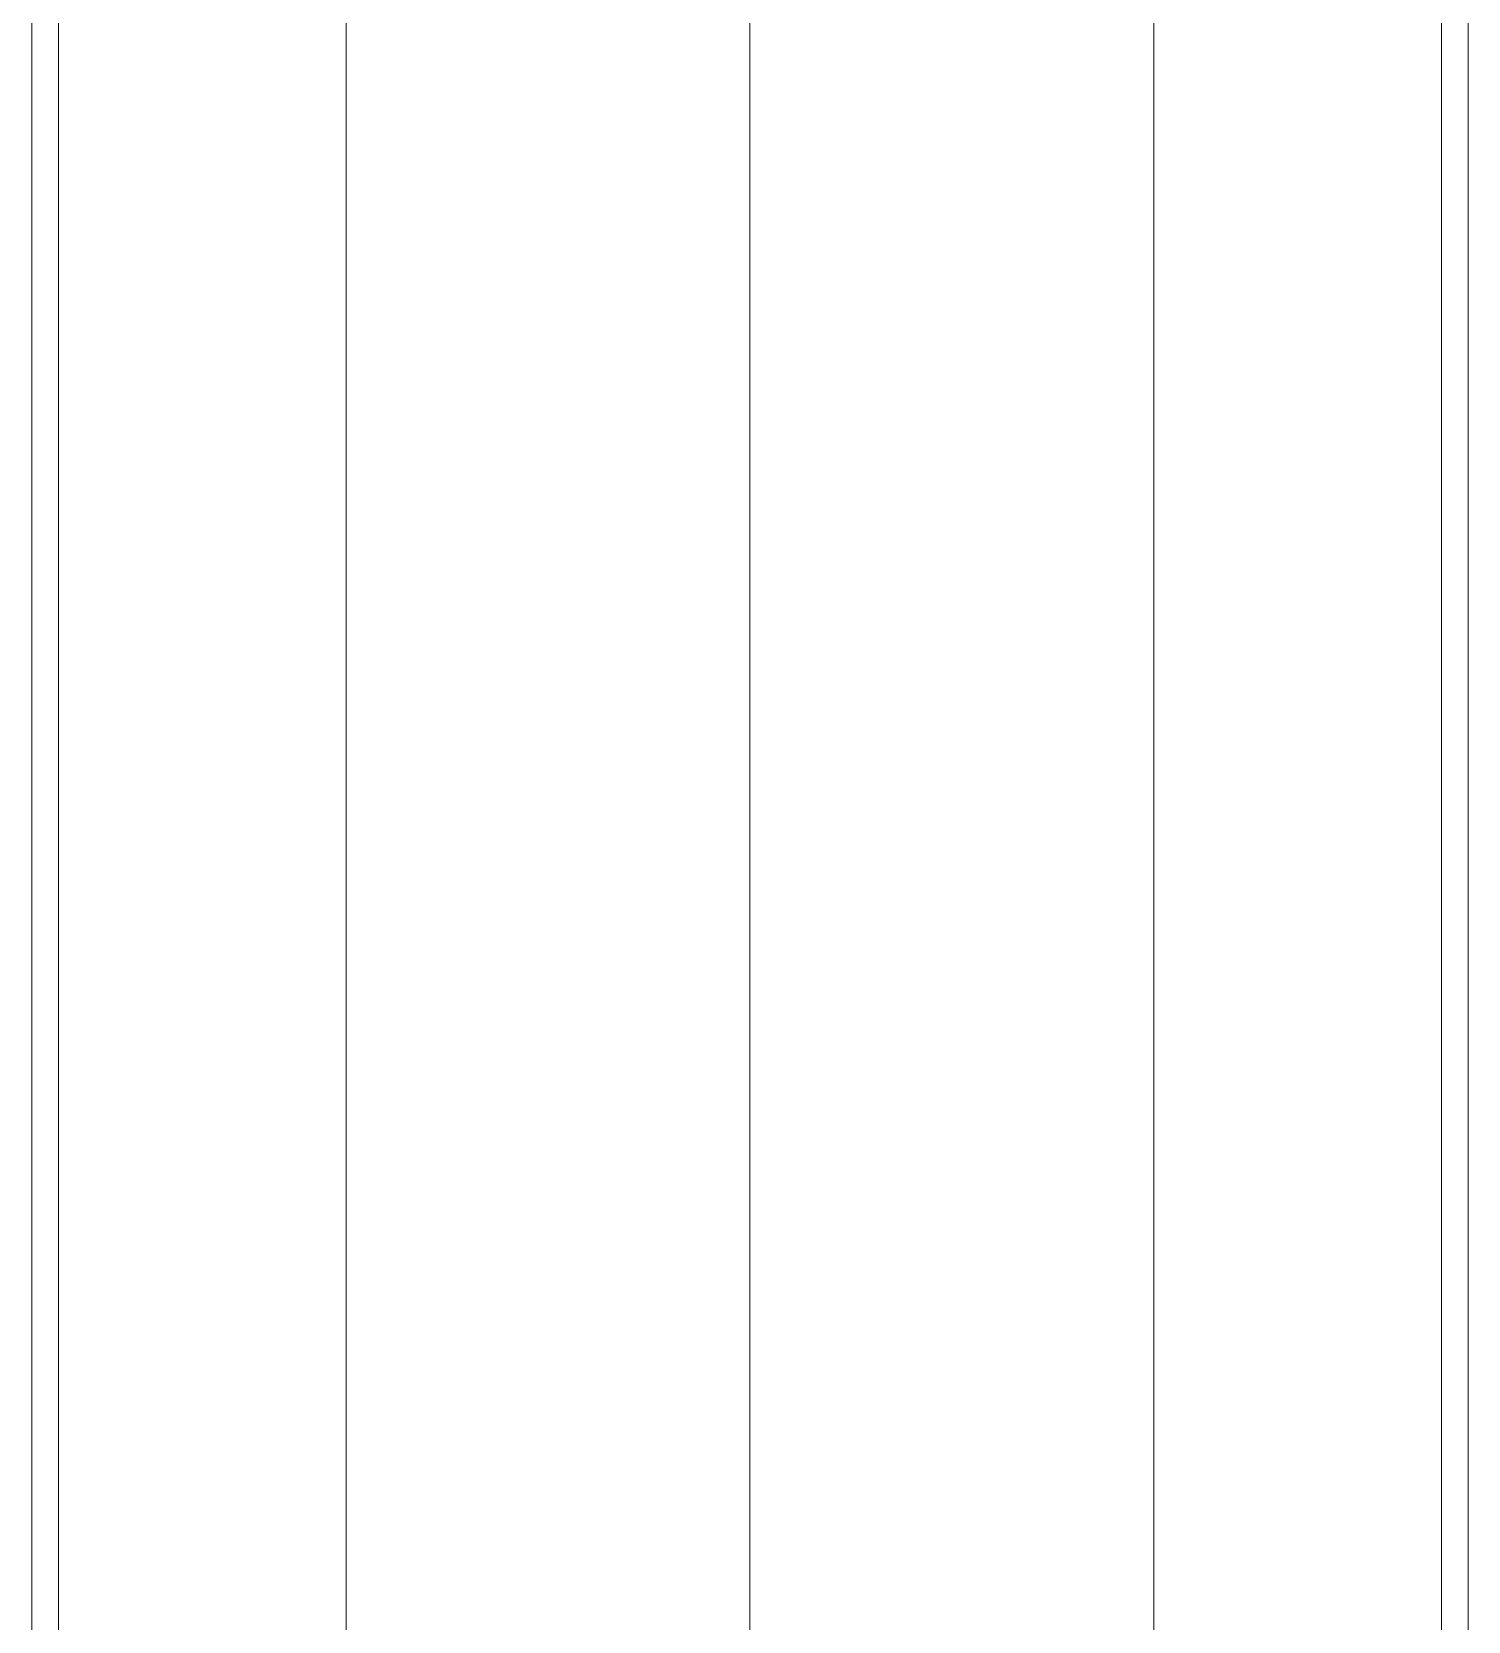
# Model space of a CAD drawing. Header units: millimetres. Extents: x -10700 to 10700, y -2540 to 1320000.
# Drawn here: x -6750 to 6750, y 95628 to 110559 of the extents above; entities that cross this region are included whole.
import ezdxf

# ---------------------------------------------------------------- set-up
doc = ezdxf.new("R2010")
doc.units = ezdxf.units.MM
doc.layers.add('A-MASS', color=70, linetype='Continuous', lineweight=9)

msp = doc.modelspace()

# ---------------------------------------------------------------- meshes
at = {"layer": 'A-MASS', "transparency": 33554560}
mesh = msp.add_polyface(dxfattribs=at)
corners = [(-3796, 55000, 232779), (-6750, 55000, 233300), (-6750, 120000, 233300), (-3796, 120000, 232779)]
mesh.append_faces([[corners[k] for k in face] for face in [(3, 0, 1, 2)]])
mesh = msp.add_polyface(dxfattribs=at)
corners = [(-6750, 55000, 233300), (-6750, 55000, 234800), (-6750, 120000, 234800), (-6750, 120000, 233300)]
mesh.append_faces([[corners[k] for k in face] for face in [(2, 3, 0, 1)]])
mesh = msp.add_polyface(dxfattribs=at)
corners = [(-6750, 55000, 234800), (-6500, 55000, 234800), (-6500, 120000, 234800), (-6750, 120000, 234800)]
mesh.append_faces([[corners[k] for k in face] for face in [(3, 0, 1, 2)]])
mesh = msp.add_polyface(dxfattribs=at)
corners = [(-6500, 55000, 233800), (0, 55000, 233800), (0, 120000, 233800), (-6500, 120000, 233800)]
mesh.append_faces([[corners[k] for k in face] for face in [(3, 0, 1, 2)]])
mesh = msp.add_polyface(dxfattribs=at)
corners = [(-6500, 55000, 234800), (-6500, 55000, 233800), (-6500, 120000, 233800), (-6500, 120000, 234800)]
mesh.append_faces([[corners[k] for k in face] for face in [(3, 0, 1, 2)]])
mesh = msp.add_polyface(dxfattribs=at)
corners = [(0, 55000, 230000), (-3796, 55000, 230000), (-3796, 120000, 230000), (0, 120000, 230000)]
mesh.append_faces([[corners[k] for k in face] for face in [(3, 0, 1, 2)]])
mesh = msp.add_polyface(dxfattribs=at)
corners = [(-3796, 55000, 230000), (-3796, 55000, 232779), (-3796, 120000, 232779), (-3796, 120000, 230000)]
mesh.append_faces([[corners[k] for k in face] for face in [(3, 0, 1, 2)]])
mesh = msp.add_polyface(dxfattribs=at)
corners = [(0, 55000, 233800), (6500, 55000, 233800), (6500, 120000, 233800), (0, 120000, 233800)]
mesh.append_faces([[corners[k] for k in face] for face in [(3, 0, 1, 2)]])
mesh = msp.add_polyface(dxfattribs=at)
corners = [(3796, 55000, 230000), (0, 55000, 230000), (0, 120000, 230000), (3796, 120000, 230000)]
mesh.append_faces([[corners[k] for k in face] for face in [(3, 0, 1, 2)]])
mesh = msp.add_polyface(dxfattribs=at)
corners = [(6750, 55000, 233300), (3796, 55000, 232779), (3796, 120000, 232779), (6750, 120000, 233300)]
mesh.append_faces([[corners[k] for k in face] for face in [(3, 0, 1, 2)]])
mesh = msp.add_polyface(dxfattribs=at)
corners = [(3796, 55000, 232779), (3796, 55000, 230000), (3796, 120000, 230000), (3796, 120000, 232779)]
mesh.append_faces([[corners[k] for k in face] for face in [(3, 0, 1, 2)]])
mesh = msp.add_polyface(dxfattribs=at)
corners = [(6500, 55000, 233800), (6500, 55000, 234800), (6500, 120000, 234800), (6500, 120000, 233800)]
mesh.append_faces([[corners[k] for k in face] for face in [(3, 0, 1, 2)]])
mesh = msp.add_polyface(dxfattribs=at)
corners = [(6500, 55000, 234800), (6750, 55000, 234800), (6750, 120000, 234800), (6500, 120000, 234800)]
mesh.append_faces([[corners[k] for k in face] for face in [(3, 0, 1, 2)]])
mesh = msp.add_polyface(dxfattribs=at)
corners = [(6750, 55000, 234800), (6750, 55000, 233300), (6750, 120000, 233300), (6750, 120000, 234800)]
mesh.append_faces([[corners[k] for k in face] for face in [(2, 3, 0, 1)]])

doc.saveas('drawing.dxf')
